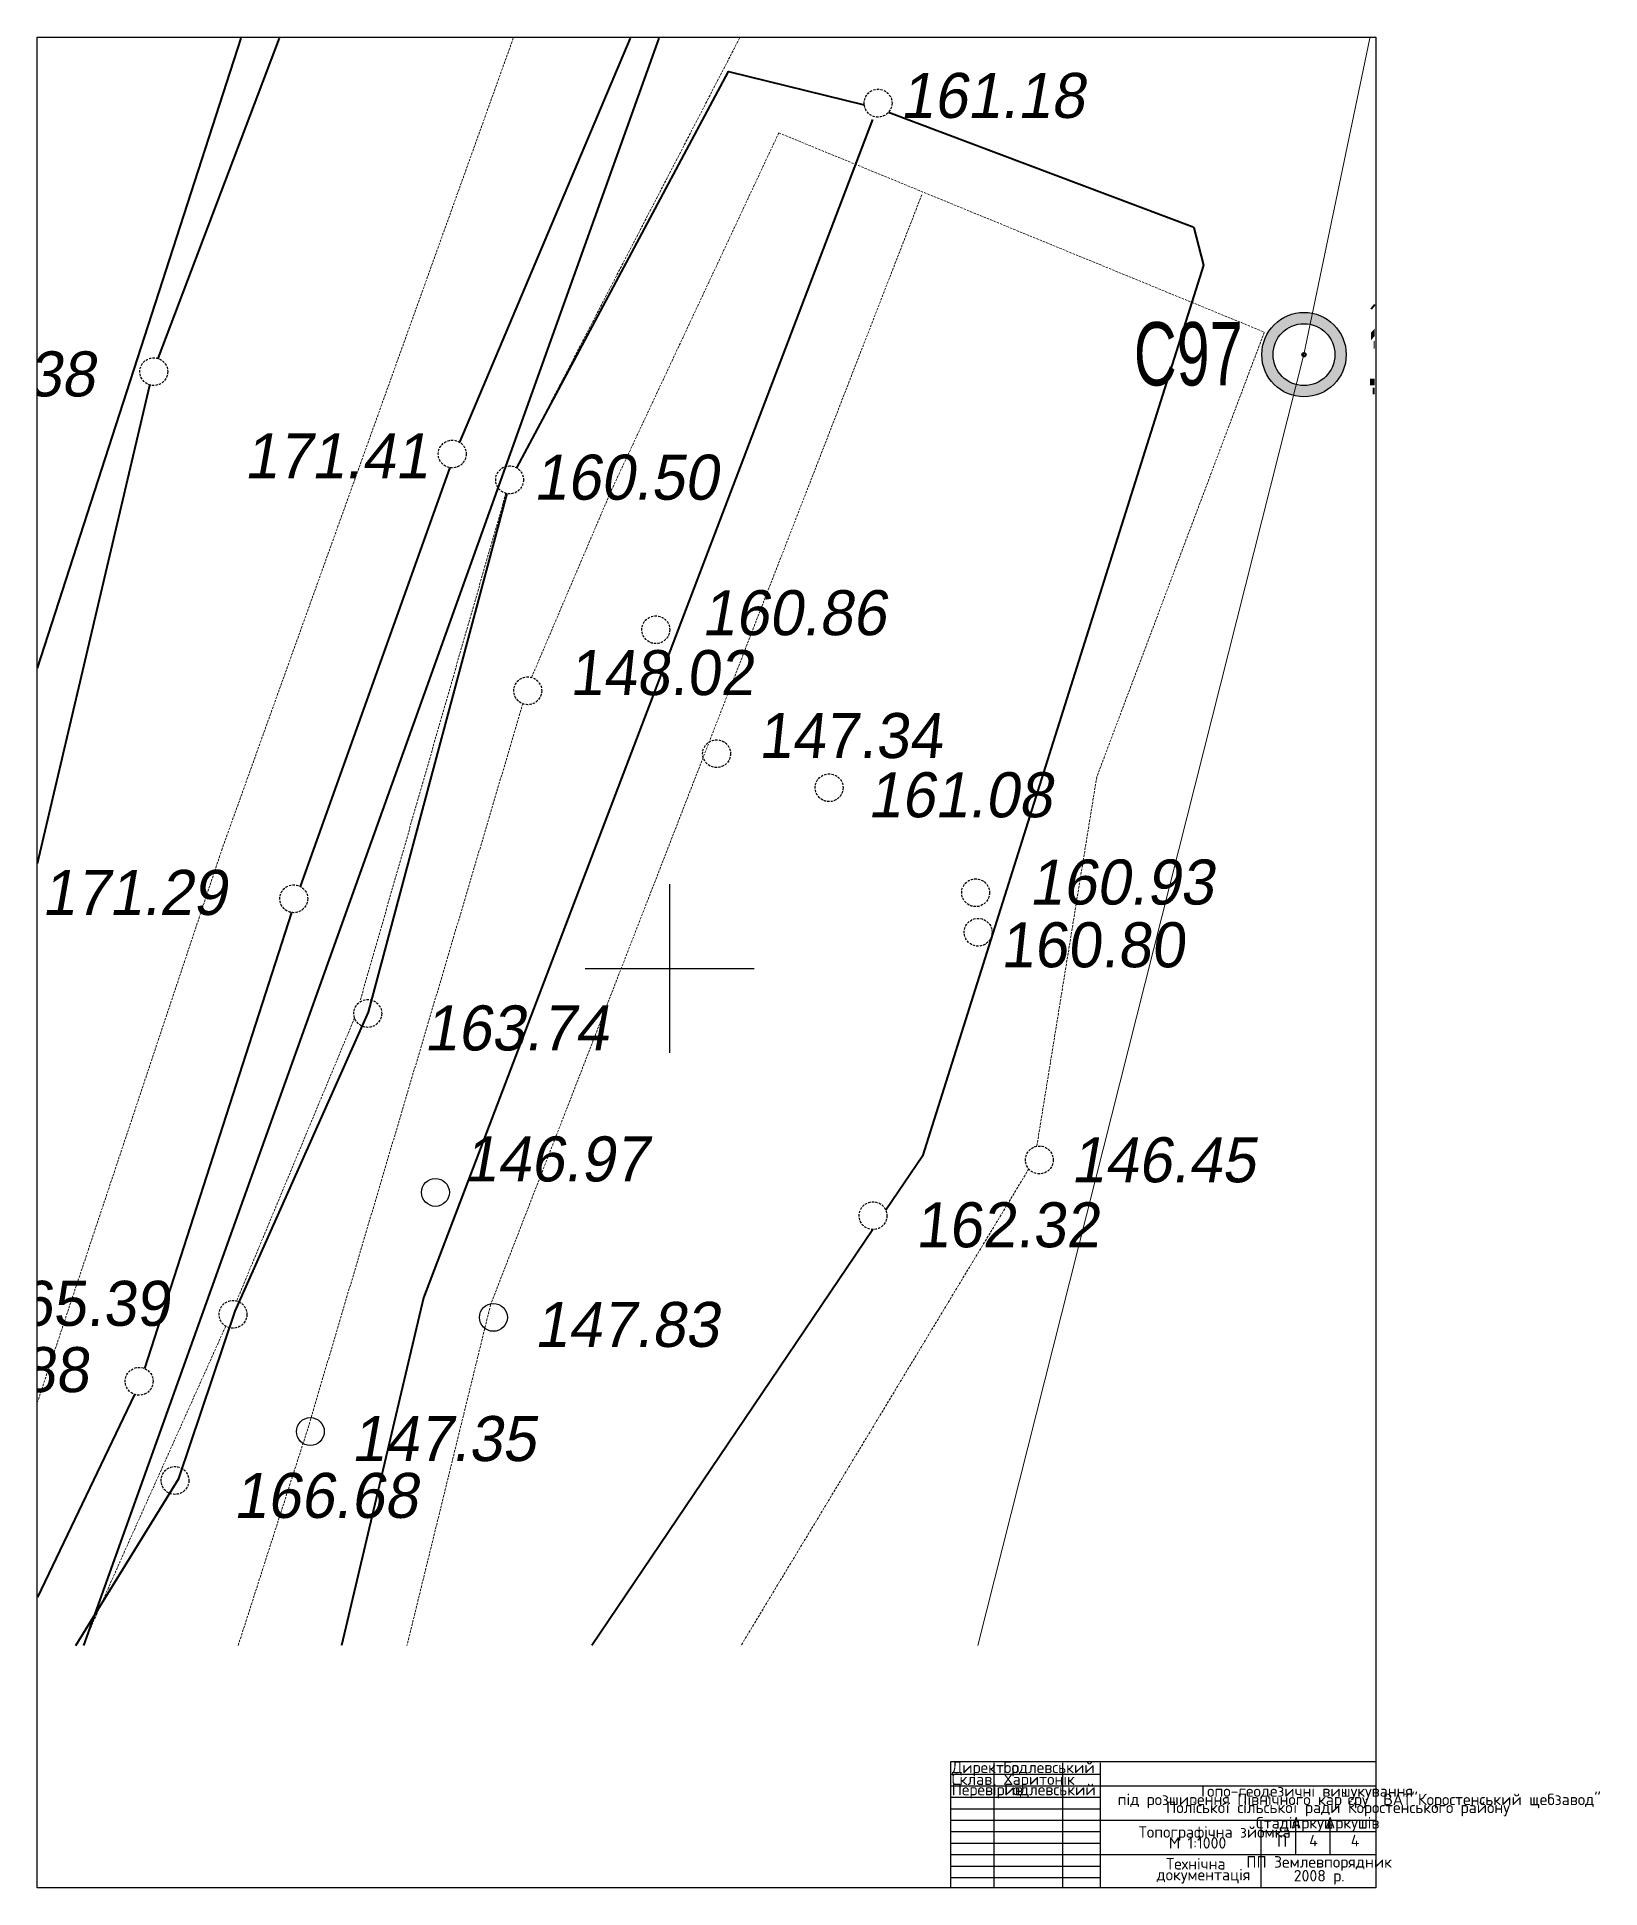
# Paper-space layout 'Layout3' of a CAD drawing. Header units: millimetres. Extents: x 0 to 681, y 1 to 807.
# The model-space entities are those that its viewports show. They can reach past a viewport. Long polylines and large blocks are cut down to what shows.
import ezdxf
from ezdxf.enums import TextEntityAlignment as Align

# ---------------------------------------------------------------- set-up
doc = ezdxf.new("R2010")
doc.units = ezdxf.units.MM
doc.header["$LTSCALE"] = 2
doc.header["$PDMODE"] = 32
doc.header["$PDSIZE"] = 0.3
doc.linetypes.add('HIDDEN2', pattern=[4.7625, 3.175, -1.5875])
doc.layers.add('Layer1', color=7, linetype='Continuous', plot=False)
for name, color, linetype in [('ввскр.бровка', 7, 'Continuous'), ('ВЫСОТЫ', 7, 'Continuous'), ('Гран1', 7, 'Continuous'), ('ГРАНИЦА', 7, 'Continuous'), ('ИМЕНА', 7, 'Continuous'), ('Контур запасів', 7, 'Continuous'), ('КОНТУРА_СМЕЖЕСТВ', 7, 'Continuous'), ('кресты', 7, 'Continuous'), ('ОШИБКИ', 7, 'Continuous'), ('ПИКЕТЫ', 7, 'Continuous'), ('ПРОМЫШЛЕННЫЕ', 7, 'Continuous'), ('ПУНКТЫ', 7, 'Continuous'), ('РЕЛЬЕФ', 7, 'Continuous')]:
    doc.layers.add(name, color=color, linetype=linetype)
doc.layers.add('н.бровка', color=7, linetype='HIDDEN2', lineweight=20)
doc.layers.get('Layer1').off()
doc.layers.get('Layer1').freeze()
doc.styles.add('Bodex1', font='isocpeur.ttf', dxfattribs={"height": 1.9})
doc.styles.add('grad', font='grad.shx')
doc.styles.add('universw', font='universw.shx', dxfattribs={"oblique": 10})
doc.styles.add('user', font='symeteo.shx', dxfattribs={"height": 2.5})

# ---------------------------------------------------------------- blocks, each defined once
blk = doc.blocks.new('89_1')
h = blk.add_hatch(color=256)
h.paths.add_polyline_path([(-1.5, 0, 1), (1.5, 0, 1)])
h.paths.add_polyline_path([(1.1, 0, -1), (-1.1, 0, -1)], flags=16)
h.paths.add_polyline_path([(0.062, 0, -1), (-0.062, 0, -1)], flags=0)
for radius in [1.5, 1.1, 0.0622]:
    blk.add_circle((0, 0), radius)
at = {"color": 7, "linetype": 'Continuous', "style": 'grad', "oblique": 10, "width": 0.7}
for tag, p in [('P37', (6.482, 0.163)), ('P4', (6.45, -2.939))]:
    blk.add_attdef(tag, text='', height=2.5, dxfattribs=at).set_placement(p, align=Align.CENTER)
at = {"color": 7, "linetype": 'Continuous', "style": 'user', "flags": 8}
blk.add_attdef('ddddd', (2.533, -1.136), '', height=2.5, dxfattribs=at)
blk = doc.blocks.new('POINTINV')
at = {"layer": 'ПУНКТЫ', "color": 0, "linetype": 'Continuous'}
blk.add_point((0, 0), dxfattribs=at)
at = {"layer": 'ВЫСОТЫ', "color": 0, "style": 'grad', "width": 0.7}
blk.add_attdef('POINT_H', (1.6, -0.8), '', height=1.65, dxfattribs=at)
at = {"layer": 'ИМЕНА', "color": 0, "style": 'grad', "width": 0.7}
blk.add_attdef('POINT_NAM', text='', height=1.65, dxfattribs=at).set_placement((-1.6, -0.8), align=Align.RIGHT)
at = {"layer": 'ОШИБКИ', "color": 0, "linetype": 'Continuous', "style": 'grad', "width": 0.7, "flags": 1}
blk.add_attdef('POINT_MX', text='', height=1.65, dxfattribs=at).set_placement((-4.2077, 4.453385), align=Align.RIGHT)
blk.add_attdef('POINT_MY', (2.8923, 4.253385), '', height=1.65, dxfattribs=at)

msp = doc.modelspace()

# ---------------------------------------------------------------- linework, layer by layer
at = {"layer": 'ввскр.бровка', "color": 7, "linetype": 'Continuous', "lineweight": 40}
for p, q in [((3233363.65, 5635643.35), (3233382.95, 5635694.39)), ((3233399.61, 5635671.83), (3233385.07, 5635637.41)), ((3233353.23, 5635599.62), (3233363.05, 5635641.47)), ((3233384.37, 5635635.6), (3233373.74, 5635605.84)), ((3233373.11, 5635603.98), (3233362.68, 5635571.57)), ((3233361.96, 5635569.74), (3233351.14, 5635547.11))]:
    msp.add_line(p, q, dxfattribs=at)
for points in [[(3233389.13, 5635635.58), (3233404.18, 5635663.76), (3233413.82, 5635661.37)], [(3233414.42, 5635660.34), (3233382.5, 5635576.59), (3233371.21, 5635528.74)], [(3233415.56, 5635660.86), (3233437.12, 5635652.74), (3233437.26, 5635652.63), (3233437.94, 5635649.99), (3233417.96, 5635586.66), (3233415.36, 5635582.82)], [(3233356.7, 5635549.98), (3233356.66, 5635550.05), (3233365.1, 5635563.75), (3233369.12, 5635575.65), (3233378.6, 5635596.9), (3233388.45, 5635633.76)], [(3233414.44, 5635581.45), (3233365.64, 5635509.25), (3233370.15, 5635525.26)]]:
    msp.add_lwpolyline(points, dxfattribs=at)
at = {"layer": 'ГРАНИЦА', "color": 7, "linetype": 'Continuous', "lineweight": 40}
msp.add_lwpolyline([(3233289.93, 5635360.72), (3233466.87, 5635855.06)], dxfattribs=at)
at = {"layer": 'Контур запасів', "color": 5, "linetype": 'Continuous', "lineweight": 15}
msp.add_lwpolyline([(3233976.23, 5635840.28), (3233976.25, 5635840.16), (3233904.73, 5635671.71), (3233892.02, 5635420.86), (3233850.77, 5635332.58), (3233782.32, 5635239.75), (3233681.44, 5635245.91), (3233597.07, 5635240.68), (3233461.15, 5635251.02), (3233358.47, 5635271.45), (3233358.83, 5635380.03), (3233406.76, 5635492.03), (3233445.08, 5635643.63), (3233474.1, 5635783.18), (3233485.44, 5635905.91), (3233485.46, 5635906.04)], dxfattribs=at)
at = {"layer": 'КОНТУРА_СМЕЖЕСТВ', "color": 7, "linetype": 'Continuous', "lineweight": 40}
msp.add_lwpolyline([(3233335.57, 5635560.97), (3233416.09, 5635810.24)], dxfattribs=at)
at = {"layer": 'кресты', "color": 7, "linetype": 'Continuous'}
for p, q in [((3233400, 5635594), (3233400, 5635606)), ((3233394, 5635600), (3233406, 5635600))]:
    msp.add_line(p, q, dxfattribs=at)
at = {"layer": 'н.бровка', "color": 7, "linetype": 'HIDDEN2', "lineweight": 20}
for points in [[(3233436.06, 5635797.59), (3233424.31, 5635791.52), (3233410.41, 5635756.82), (3233390.69, 5635686.58), (3233392.97, 5635677.5), (3233368.19, 5635608.52), (3233348.14, 5635548.44)], [(3233409.48, 5635674.84), (3233389.14, 5635635.57)], [(3233390.18, 5635620.69), (3233395.84, 5635633.96), (3233407.75, 5635659.39)], [(3233407.75, 5635659.39), (3233442.26, 5635645.23)], [(3233417.91, 5635654.98), (3233387.27, 5635576.12), (3233371.91, 5635513.52), (3233375.95, 5635505.74)], [(3233442.26, 5635645.23), (3233430.35, 5635613.61), (3233426.09, 5635587.37)], [(3233388.36, 5635633.78), (3233377.97, 5635597.62)], [(3233353.43, 5635502.42), (3233374.22, 5635567.12), (3233389.56, 5635618.81)], [(3233377.6, 5635596.49), (3233369.22, 5635576.38)], [(3233425.52, 5635585.76), (3233377.18, 5635505.71)], [(3233368.44, 5635574.58), (3233361.26, 5635558.59), (3233357.44, 5635549.98)]]:
    msp.add_lwpolyline(points, dxfattribs=at)
at = {"layer": 'ПИКЕТЫ', "linetype": 'HIDDEN2'}
for centre in [(3233414.81, 5635661.5), (3233363.33, 5635642.42), (3233384.54, 5635636.57), (3233388.62, 5635634.73), (3233399.01, 5635624.08), (3233389.91, 5635619.74), (3233403.33, 5635615.27), (3233411.33, 5635612.85), (3233421.74, 5635605.39), (3233373.28, 5635604.96), (3233421.92, 5635602.58), (3233378.54, 5635596.81), (3233426.27, 5635586.4), (3233414.45, 5635582.44), (3233368.96, 5635575.43), (3233362.29, 5635570.67), (3233364.84, 5635563.62)]:
    msp.add_circle(centre, 0.989, dxfattribs=at)
at = {"layer": 'ПИКЕТЫ'}
for centre in [(3233383.35, 5635584.09), (3233387.47, 5635575.21), (3233374.46, 5635567.1)]:
    msp.add_circle(centre, 0.989, dxfattribs=at)
at = {"layer": 'РЕЛЬЕФ', "color": 7, "linetype": 'Continuous', "lineweight": 40}
msp.add_line((3233450.18, 5635647.27), (3233449.86, 5635646.85), dxfattribs=at)

# ---------------------------------------------------------------- block references
at = {"layer": 'ПРОМЫШЛЕННЫЕ', "color": 7, "linetype": 'Continuous', "xscale": 2, "yscale": 2, "zscale": 2, "rotation": 353.291126940981}
msp.add_blockref('89_1', (3233445.08, 5635643.63), dxfattribs=at)
at = {"layer": 'ПУНКТЫ', "color": 7, "linetype": 'Continuous', "xscale": 2.727815320212315, "yscale": 2.727815320212315, "zscale": 2.727815320212315}
msp.add_blockref('POINTINV', (3233445.08, 5635643.62), dxfattribs=at).add_auto_attribs({'POINT_NAM': 'C97', 'POINT_H': '187.35'})

# ---------------------------------------------------------------- texts
at = {"layer": 'ВЫСОТЫ', "color": 0, "style": 'grad', "width": 0.7}
msp.add_attdef('147.15', (3233449.63, 5635640.8), '', height=4.5, dxfattribs=at)
at = {"layer": 'ВЫСОТЫ', "style": 'universw', "oblique": 6}
for tag, p in [('148.02', (3233392.89, 5635619.43, 148.31)), ('147.34', (3233406.31, 5635614.96, 148.31)), ('160.80', (3233423.52, 5635600.09, 160.8)), ('162.32', (3233417.47, 5635580.19, 162.32)), ('165.39', (3233351.4, 5635574.61, 165.39)), ('171.88', (3233345.65, 5635569.9, 171.88)), ('166.85', (3233360.09, 5635548.55, 166.85))]:
    msp.add_attdef(tag, p, '', height=3.2, dxfattribs=at)
at = {"layer": 'ВЫСОТЫ', "style": 'universw', "oblique": 10}
for tag, p in [('146.97', (3233391.87, 5635584.87, 148.05)), ('146.45', (3233435.05, 5635584.81, 146.45)), ('147.83', (3233396.91, 5635573.11, 148.05)), ('147.35', (3233383.9, 5635565, 148.05))]:
    msp.add_attdef(tag, text='', height=3.2, dxfattribs=at).set_placement(p, align=Align.CENTER)
at = {"layer": 'ИМЕНА', "style": 'universw', "oblique": 10}
for tag, p in [('161.18', (3233422.91, 5635660.45, 327.28)), ('186.38', (3233352.57, 5635640.66, 186.38)), ('171.41', (3233376.29, 5635634.84, 171.41)), ('160.50', (3233396.85, 5635633.32, 163.64)), ('160.86', (3233408.8, 5635623.69, 163.64)), ('161.08', (3233420.6, 5635610.75, 163.64)), ('160.93', (3233432.08, 5635604.55, 163.64)), ('171.29', (3233361.91, 5635603.81, 171.29)), ('163.74', (3233389.07, 5635594.18, 163.64)), ('166.68', (3233375.52, 5635560.96, 163.64))]:
    msp.add_attdef(tag, text='', height=3.2, dxfattribs=at).set_placement(p, align=Align.CENTER)

psp = doc.layouts.new('Layout3')

# ---------------------------------------------------------------- linework, layer by layer
at = {"layer": 'Гран1', "color": 7}
psp.add_lwpolyline([(398.18, 55.87), (583.18, 55.87), (583.18, 0.87), (398.18, 0.87)], close=True, dxfattribs=at)
for points in [[(398.18, 50.39), (463.18, 50.39)], [(416.86, 55.39), (416.86, 0.88)], [(446.73, 55.39), (446.73, 0.9)], [(463.18, 55.39), (463.18, 0.88)], [(398.18, 45.39), (463.18, 45.39)], [(398.18, 40.39), (463.18, 40.39)], [(463.18, 45.39), (583.18, 45.39)], [(398.18, 35.39), (463.18, 35.39)], [(398.18, 30.39), (463.18, 30.39)], [(398.18, 25.39), (463.18, 25.39)], [(463.18, 30.39), (583.18, 30.39)], [(533.18, 30.39), (533.18, 0.88)], [(533.18, 25.39), (583.18, 25.39)], [(548.18, 30.39), (548.18, 15.39)], [(563.18, 30.39), (563.18, 15.39)], [(398.18, 20.39), (463.18, 20.39)], [(398.18, 15.39), (463.18, 15.39)], [(398.18, 10.39), (463.18, 10.39)], [(463.18, 15.39), (583.18, 15.39)], [(398.18, 5.39), (463.18, 5.39)]]:
    psp.add_lwpolyline(points, dxfattribs=at)
at = {"layer": 'РЕЛЬЕФ', "color": 7, "linetype": 'Continuous'}
psp.add_lwpolyline([(583.18, 0.87), (0.22, 0.87), (0.22, 806.81), (583.18, 806.81)], close=True, dxfattribs=at)

# ---------------------------------------------------------------- texts
at = {"layer": 'Гран1', "color": 7, "style": 'Bodex1'}
for s, p in [('Директор', (398.61, 50.87)), ('Склав', (398.55, 45.74)), ('Харитонік', (421.2, 45.74)), ('Годлевський', (420.86, 50.87)), ('Перевірив', (398.55, 41.22)), ('Годлевський', (421.31, 41.22)), ('під розширення Північного кар`єру  ВАТ"Коростенський щебзавод"', (470.8, 36.93)), ('Топо-геодезичні вишукування', (506.2, 40.57)), ('Поліської сільської ради Коростенського району', (491.91, 33.45)), ('Топографічна зйомка', (479.97, 22.75)), (' М 1:1000', (489.92, 18.01)), ('П', (540.2, 18.75)), ('4', (554.21, 19.02)), ('4', (572.33, 19.02)), ('документація', (487.73, 4.17)), ('Технічна', (491.89, 8.91))]:
    psp.add_text(s, height=5, dxfattribs=at).set_placement(p)
for s, p in [('Стадія', (540.62, 26.76)), ('Аркуш', (555.58, 26.76)), ('Аркушів', (572.94, 26.76)), ('ПП Землевпорядник', (558.55, 9.72)), ('2008 р.', (558.55, 3.71))]:
    psp.add_text(s, height=5, dxfattribs=at).set_placement(p, align=Align.CENTER)

# ---------------------------------------------------------------- viewports
at = {"layer": 'Layer1', "color": 7, "linetype": 'Continuous'}
psp.add_viewport(center=(291.61, 456.4), size=(582.29, 699.879), view_center_point=(3233402.59, 5635609.01), view_height=114.229, dxfattribs=at)

doc.saveas('drawing.dxf')
